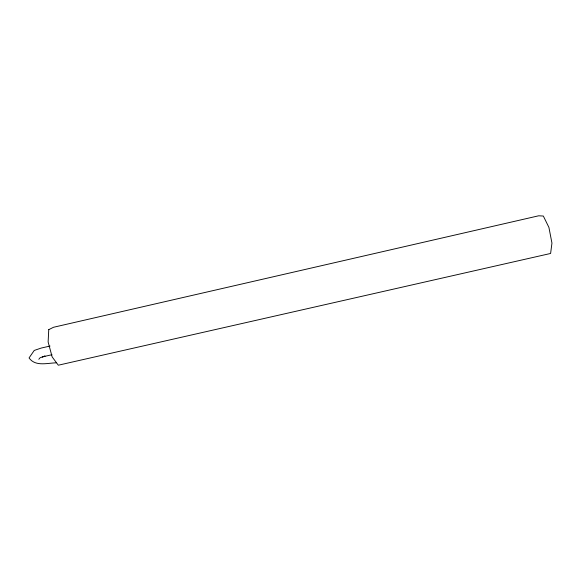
<?xml version="1.0" encoding="UTF-8"?>
<svg xmlns="http://www.w3.org/2000/svg" width="581" height="581" viewBox="0 0 581 581"><rect width="100%" height="100%" fill="white"/><g stroke="black" fill="none" stroke-linecap="round" stroke-linejoin="round"><path stroke-width="0.87" d="M38.818 359.283L40.147 357.714L45.049 356.073L42.282 356.923L51.992 354.708M50.017 346.051L41.215 348.063L34.25 350.43L29.05 357.932C35.368 366.829 47.206 363.002 56.248 362.842M48.753 329.652L48.129 341.969L52.152 356.894L58.311 365.209L550.606 253.461L551.95 243.098L548.907 227.382L543.337 216.045L538.681 215.791L53.503 327.277L48.753 329.652"/></g></svg>
